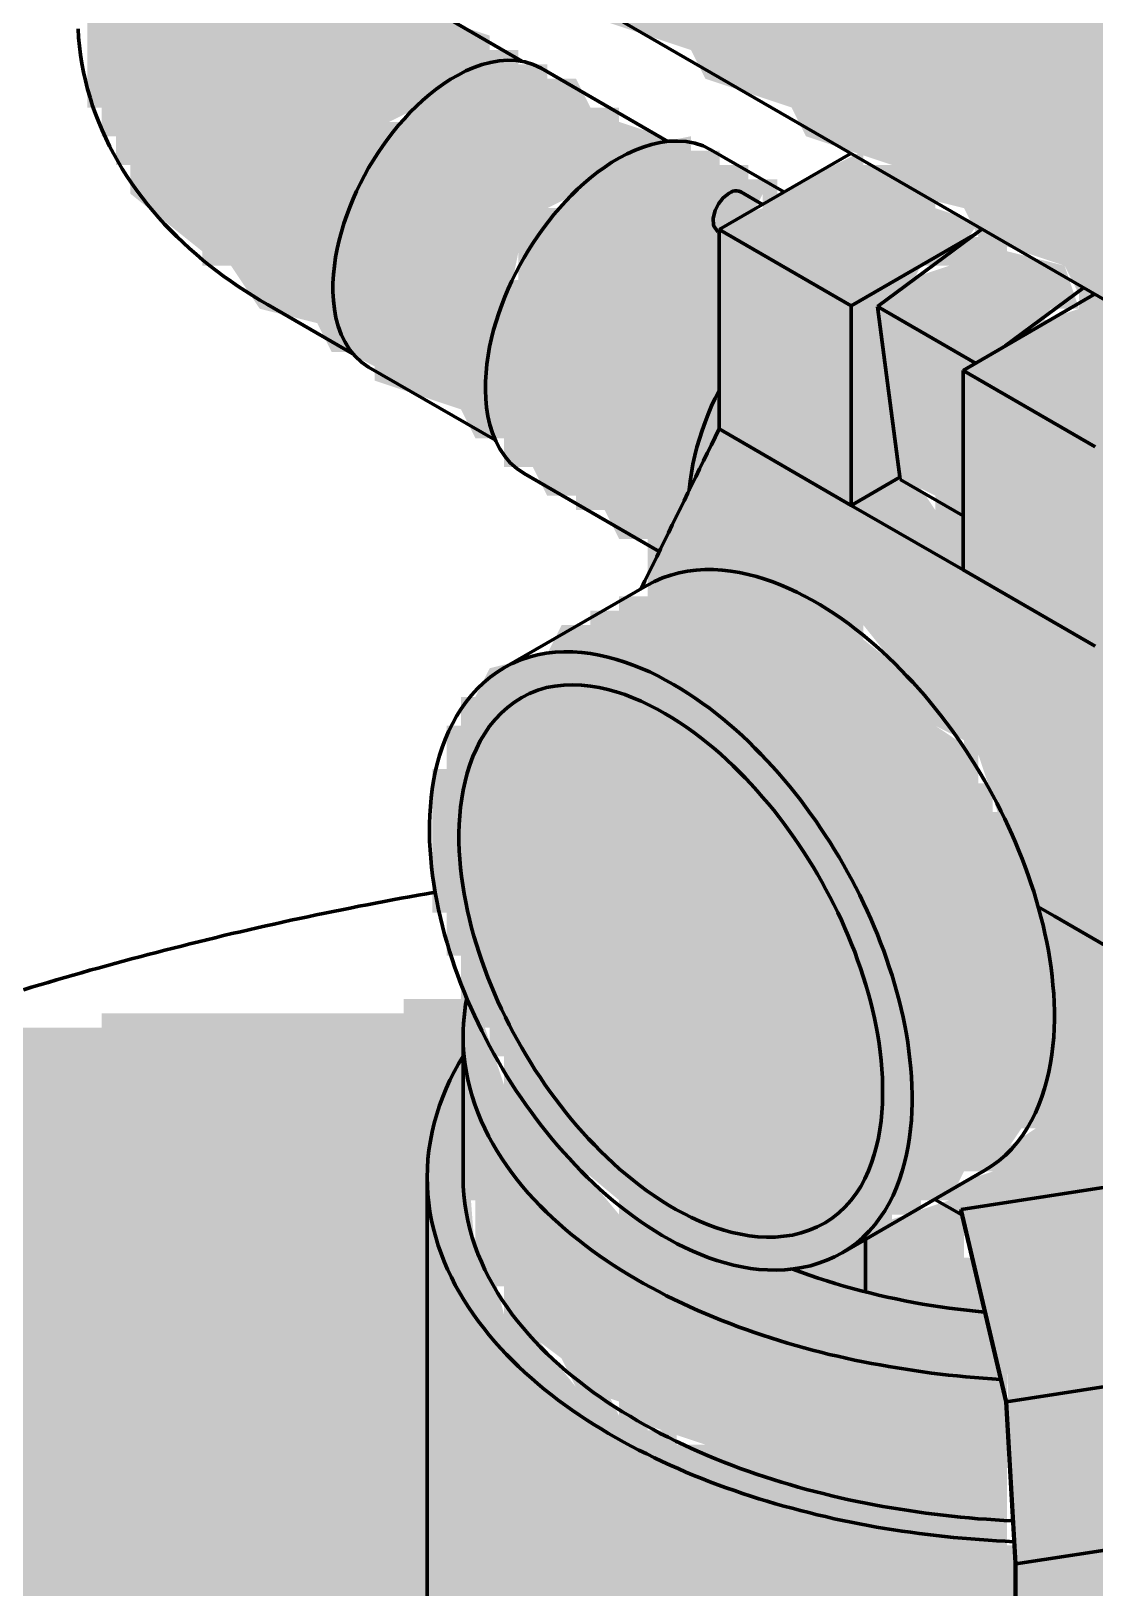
# Model space of a CAD drawing. Header units: millimetres. Extents: x 0 to 420, y 0 to 297.
# Drawn here: x 227.43 to 234.84, y 243.44 to 254.26 of the extents above; entities that cross this region are included whole.
import ezdxf

# ---------------------------------------------------------------- set-up
doc = ezdxf.new("R2010")
doc.units = ezdxf.units.MM
doc.layers.add('01-VISIBLE', color=7, linetype='CONTINUOUS', lineweight=70)
doc.layers.add('13-GRAFICA', color=30, linetype='CONTINUOUS', lineweight=18)

msp = doc.modelspace()

# ---------------------------------------------------------------- hatches: boundary and pattern name
at = {"layer": '13-GRAFICA', "true_color": 0xb21820}
h = msp.add_hatch(color=7, dxfattribs=at)
h.dxf.hatch_style = 1
h.paths.add_polyline_path([(218.526, 240.232), (218.526, 256.132), (218.426, 256.132), (218.426, 256.532), (218.326, 256.532), (218.226, 257.132), (218.126, 257.132), (218.126, 257.332), (218.026, 257.332), (217.826, 257.932), (217.626, 258.032), (217.626, 258.232), (217.326, 258.432), (217.326, 258.632), (217.126, 258.732), (217.126, 258.932), (216.826, 259.132), (216.826, 259.332), (216.626, 259.432), (216.626, 259.632), (216.426, 259.732), (216.426, 259.932), (216.326, 259.932), (216.326, 260.032), (216.126, 260.132), (216.126, 260.332), (215.926, 260.432), (215.826, 260.832), (215.626, 260.932), (215.526, 261.332), (215.326, 261.432), (215.326, 261.632), (215.226, 261.632), (215.226, 261.832), (215.126, 261.832), (215.126, 262.232), (215.026, 262.232), (215.026, 262.532), (214.926, 262.532), (214.926, 263.332), (215.026, 263.332), (215.026, 263.632), (215.126, 263.632), (215.226, 264.132), (215.326, 264.132), (215.626, 264.532), (216.126, 264.632), (216.126, 264.732), (216.426, 264.732), (216.426, 264.832), (218.026, 264.732), (218.026, 264.632), (218.326, 264.632), (218.326, 264.532), (218.626, 264.532), (218.626, 264.432), (218.826, 264.432), (218.826, 264.332), (219.126, 264.332), (219.126, 264.232), (219.326, 264.232), (219.326, 264.132), (219.826, 264.032), (219.926, 263.832), (220.126, 263.832), (220.126, 263.732), (220.326, 263.732), (220.326, 263.632), (220.526, 263.632), (220.526, 263.532), (220.726, 263.532), (220.726, 263.432), (221.326, 263.232), (221.426, 263.032), (222.026, 262.832), (222.126, 262.632), (222.526, 262.532), (222.626, 262.332), (222.826, 262.332), (222.826, 262.232), (223.226, 262.132), (223.326, 261.932), (223.926, 261.732), (224.026, 261.532), (224.626, 261.332), (224.726, 261.132), (225.126, 261.032), (225.226, 260.832), (225.426, 260.832), (225.426, 260.732), (225.826, 260.632), (225.926, 260.432), (226.526, 260.232), (226.626, 260.032), (227.026, 259.932), (227.126, 259.732), (227.326, 259.732), (227.326, 259.632), (227.726, 259.532), (227.826, 259.332), (228.426, 259.132), (228.526, 258.932), (229.126, 258.732), (229.226, 258.532), (229.626, 258.432), (229.726, 258.232), (229.926, 258.232), (229.926, 258.132), (230.326, 258.032), (230.426, 257.832), (231.026, 257.632), (231.126, 257.432), (231.726, 257.232), (231.826, 257.032), (232.226, 256.932), (232.326, 256.732), (232.926, 256.532), (233.026, 256.332), (233.626, 256.132), (233.726, 255.932), (234.126, 255.832), (234.226, 255.632), (234.826, 255.432), (234.926, 255.232), (235.526, 255.032), (235.626, 254.832), (236.226, 254.632), (236.326, 254.432), (236.726, 254.332), (236.726, 254.232), (237.026, 254.132), (237.126, 253.932), (237.526, 253.832), (237.526, 253.732), (237.826, 253.632), (237.926, 253.432), (238.126, 253.432), (238.126, 253.332), (238.326, 253.332), (238.426, 253.132), (238.626, 253.132), (238.826, 252.832), (239.026, 252.832), (239.126, 252.632), (239.326, 252.632), (239.526, 252.332), (239.726, 252.332), (239.826, 252.132), (240.026, 252.132), (240.226, 251.832), (240.426, 251.832), (240.626, 251.532), (240.826, 251.532), (241.126, 251.132), (241.326, 251.132), (241.526, 250.832), (241.726, 250.832), (241.726, 250.732), (241.826, 250.732), (242.126, 250.332), (242.326, 250.332), (242.826, 249.732), (243.026, 249.732), (243.726, 248.932), (243.926, 248.932), (243.926, 248.832), (246.026, 246.832), (246.026, 246.632), (246.826, 245.932), (246.826, 245.732), (246.926, 245.732), (246.926, 245.632), (247.126, 245.532), (247.126, 245.332), (247.526, 245.032), (247.526, 244.832), (247.826, 244.632), (247.826, 244.432), (248.026, 244.332), (248.026, 244.132), (248.226, 244.032), (248.226, 243.832), (248.526, 243.632), (248.526, 243.432), (248.726, 243.332), (248.726, 243.132), (248.926, 243.032), (248.926, 242.832), (249.026, 242.832), (249.026, 242.732), (249.226, 242.632), (249.226, 242.432), (249.426, 242.332), (249.426, 242.132), (249.526, 242.132), (249.626, 241.732), (249.826, 241.632), (249.826, 241.432), (249.926, 241.432), (249.926, 241.232), (250.026, 241.232), (250.026, 241.032), (250.126, 241.032), (250.126, 240.732), (250.226, 240.732), (250.326, 239.932), (250.426, 239.932), (250.426, 239.632), (250.526, 239.632), (250.526, 238.432), (250.626, 238.432), (250.626, 214.132), (250.526, 214.132), (250.526, 213.932), (250.326, 213.932), (250.326, 213.832), (250.126, 213.732), (250.126, 209.332), (249.526, 209.132), (249.426, 208.932), (248.826, 208.732), (248.726, 208.532), (248.326, 208.432), (248.226, 208.232), (247.626, 208.032), (247.626, 207.932), (247.326, 207.832), (247.326, 207.732), (247.026, 207.832), (247.026, 212.932), (247.126, 212.932), (247.126, 213.132), (247.326, 213.232), (247.326, 213.432), (247.526, 213.532), (247.526, 213.732), (247.826, 213.932), (247.826, 214.132), (247.926, 214.132), (248.026, 214.432), (248.126, 214.432), (248.126, 238.032), (248.026, 238.032), (248.026, 239.132), (247.926, 239.132), (247.826, 239.932), (247.726, 239.932), (247.726, 240.132), (247.626, 240.132), (247.426, 240.732), (247.226, 240.832), (247.226, 241.032), (247.026, 241.132), (247.026, 241.332), (246.826, 241.432), (246.826, 241.632), (246.526, 241.832), (246.526, 242.032), (246.326, 242.132), (246.326, 242.332), (246.126, 242.432), (246.126, 242.632), (245.826, 242.832), (245.826, 243.032), (245.626, 243.132), (245.626, 243.332), (245.326, 243.532), (245.326, 243.732), (245.226, 243.732), (245.226, 243.832), (244.926, 244.032), (244.926, 244.232), (244.626, 244.432), (244.626, 244.632), (244.526, 244.632), (241.926, 247.332), (241.726, 247.332), (241.126, 248.032), (240.926, 248.032), (240.426, 248.632), (240.226, 248.632), (240.026, 248.932), (239.826, 248.932), (239.526, 249.332), (239.326, 249.332), (239.126, 249.632), (238.926, 249.632), (238.626, 250.032), (238.426, 250.032), (238.326, 250.232), (238.126, 250.232), (237.926, 250.532), (237.726, 250.532), (237.626, 250.732), (237.426, 250.732), (237.326, 250.932), (237.126, 250.932), (236.926, 251.232), (236.526, 251.332), (236.526, 251.432), (236.226, 251.532), (236.126, 251.732), (235.726, 251.832), (235.626, 252.032), (235.426, 252.032), (235.326, 252.232), (234.726, 252.432), (234.626, 252.632), (234.026, 252.832), (233.926, 253.032), (233.526, 253.132), (233.426, 253.332), (232.826, 253.532), (232.726, 253.732), (232.126, 253.932), (232.026, 254.132), (231.426, 254.332), (231.326, 254.532), (230.926, 254.632), (230.826, 254.832), (230.226, 255.032), (230.126, 255.232), (229.526, 255.432), (229.426, 255.632), (228.826, 255.832), (228.726, 256.032), (228.326, 256.132), (228.226, 256.332), (227.626, 256.532), (227.526, 256.732), (226.926, 256.932), (226.826, 257.132), (226.426, 257.232), (226.326, 257.432), (226.126, 257.432), (226.126, 257.532), (225.726, 257.632), (225.626, 257.832), (225.026, 258.032), (224.926, 258.232), (224.326, 258.432), (224.226, 258.632), (223.826, 258.732), (223.726, 258.932), (223.526, 258.932), (223.526, 259.032), (223.126, 259.132), (223.026, 259.332), (222.426, 259.532), (222.326, 259.732), (221.726, 259.932), (221.626, 260.132), (221.426, 260.132), (221.426, 260.232), (221.226, 260.232), (221.126, 260.432), (220.526, 260.632), (220.426, 260.832), (220.226, 260.832), (220.226, 260.932), (219.626, 261.132), (219.526, 261.332), (219.326, 261.332), (219.326, 261.432), (219.126, 261.432), (219.126, 261.532), (218.926, 261.532), (218.926, 261.632), (218.726, 261.632), (218.726, 261.732), (218.126, 261.932), (218.126, 261.732), (218.326, 261.632), (218.326, 261.432), (218.526, 261.332), (218.526, 261.132), (218.826, 260.932), (218.826, 260.732), (219.026, 260.632), (219.026, 260.432), (219.326, 260.232), (219.326, 260.032), (219.526, 259.932), (219.526, 259.732), (219.626, 259.732), (219.726, 259.432), (219.926, 259.332), (220.026, 258.932), (220.226, 258.832), (220.226, 258.632), (220.326, 258.632), (220.326, 258.432), (220.426, 258.432), (220.426, 258.232), (220.526, 258.232), (220.526, 258.032), (220.626, 258.032), (220.726, 257.332), (220.826, 257.332), (220.826, 256.932), (220.926, 256.932), (220.926, 256.532), (221.026, 256.532), (221.026, 255.232), (221.126, 255.232), (221.126, 242.532), (221.026, 242.532), (220.826, 242.232), (220.626, 242.232), (220.626, 242.132), (220.526, 242.132), (219.526, 241.032), (219.326, 241.032), (218.626, 240.232)])
at = {"layer": '13-GRAFICA', "true_color": 0x202020}
h = msp.add_hatch(color=7, dxfattribs=at)
h.dxf.hatch_style = 1
h.paths.add_polyline_path([(228.626, 252.632), (228.626, 252.732), (228.126, 253.132), (228.126, 253.332), (228.026, 253.332), (228.026, 253.532), (227.926, 253.532), (227.926, 253.732), (227.826, 253.732), (227.826, 254.932), (227.926, 254.932), (228.026, 255.432), (228.326, 255.632), (228.326, 255.832), (228.426, 255.832), (228.526, 256.032), (228.726, 256.032), (228.826, 255.832), (229.026, 255.832), (229.026, 255.732), (229.426, 255.632), (229.526, 255.432), (230.126, 255.232), (230.226, 255.032), (230.626, 254.932), (230.726, 254.732), (230.626, 254.732), (230.326, 254.332), (230.626, 254.232), (230.626, 254.132), (230.826, 254.132), (230.826, 254.032), (230.426, 254.032), (230.326, 253.832), (230.126, 253.832), (230.126, 253.732), (229.926, 253.632), (229.926, 253.432), (229.726, 253.332), (229.626, 252.732), (229.526, 252.732), (229.526, 252.232), (229.626, 252.232), (229.626, 252.032), (229.526, 252.032), (229.426, 252.232), (229.026, 252.332), (228.826, 252.632)])
at = {"layer": '13-GRAFICA', "true_color": 0xcba23e}
h = msp.add_hatch(color=7, dxfattribs=at)
h.dxf.hatch_style = 1
h.paths.add_polyline_path([(229.826, 251.832), (229.826, 251.932), (229.626, 252.032), (229.626, 252.232), (229.526, 252.232), (229.526, 252.732), (229.626, 252.732), (229.726, 253.332), (229.926, 253.432), (229.926, 253.632), (230.026, 253.632), (230.126, 253.832), (230.326, 253.832), (230.426, 254.032), (231.026, 254.032), (231.026, 253.932), (231.226, 253.932), (231.326, 253.732), (231.526, 253.732), (231.526, 253.632), (231.826, 253.532), (231.826, 253.432), (231.526, 253.432), (231.426, 253.232), (231.226, 253.232), (231.226, 253.132), (231.026, 253.032), (231.026, 252.832), (230.826, 252.732), (230.726, 252.232), (230.626, 252.232), (230.626, 251.432), (230.526, 251.432), (230.426, 251.632)])
h = msp.add_hatch(color=7, dxfattribs=at)
h.dxf.hatch_style = 1
h.paths.add_polyline_path([(231.926, 250.532), (231.926, 250.432), (231.726, 250.432), (231.726, 250.732), (231.526, 250.732), (231.426, 250.932), (231.226, 250.932), (231.226, 251.032), (231.026, 251.032), (230.926, 251.232), (230.726, 251.232), (230.726, 251.432), (230.626, 251.432), (230.626, 252.232), (230.726, 252.232), (230.726, 252.532), (230.826, 252.532), (230.826, 252.732), (231.026, 252.832), (231.026, 253.032), (231.126, 253.032), (231.226, 253.232), (231.426, 253.232), (231.526, 253.432), (232.026, 253.532), (232.026, 253.432), (232.226, 253.432), (232.226, 253.332), (232.226, 253.132), (232.226, 252.932), (232.226, 250.532)])
h = msp.add_hatch(color=7, dxfattribs=at)
h.dxf.hatch_style = 1
h.paths.add_polyline_path([(233.926, 249.332), (233.726, 249.432), (233.726, 249.632), (233.626, 249.632), (233.226, 250.132), (233.026, 250.132), (232.926, 250.332), (232.526, 250.412), (232.526, 253.032), (232.526, 253.132), (232.526, 253.232), (232.626, 253.232), (232.626, 253.132), (233.226, 253.432), (233.226, 253.332), (233.426, 253.332), (233.526, 253.132), (233.726, 253.132), (233.726, 253.032), (234.026, 252.932), (233.826, 252.632), (233.626, 252.632), (233.526, 252.432), (233.326, 252.432), (233.426, 251.232), (233.526, 251.232), (233.726, 250.932), (233.926, 250.932), (233.926, 251.932), (234.226, 252.032), (234.226, 252.132), (234.426, 252.132), (234.426, 252.232), (234.726, 252.332), (234.726, 252.432), (234.926, 252.432), (234.926, 252.332), (235.226, 252.257), (235.226, 249.832), (235.226, 246.232), (234.626, 246.232), (234.626, 246.132), (234.026, 246.132), (234.026, 246.032), (233.826, 246.032), (233.826, 246.232), (234.126, 246.332), (234.126, 246.432), (234.426, 246.632), (234.426, 246.932), (234.526, 246.932), (234.526, 248.032), (234.426, 248.032), (234.426, 248.332), (234.326, 248.332), (234.326, 248.632), (234.226, 248.632), (234.026, 249.232), (233.926, 249.232)])
h = msp.add_hatch(color=7, dxfattribs=at)
h.dxf.hatch_style = 1
h.paths.add_polyline_path([(232.426, 253.332), (232.426, 253.232), (232.526, 253.232), (232.526, 253.132), (232.226, 253.132), (232.226, 253.332)])
at = {"layer": '13-GRAFICA', "true_color": 0xd6d9de}
h = msp.add_hatch(color=7, dxfattribs=at)
h.dxf.hatch_style = 1
h.paths.add_polyline_path([(232.226, 253.132), (232.526, 253.132), (232.426, 252.932), (232.226, 252.932)])
at = {"layer": '13-GRAFICA', "true_color": 0xcba23e}
h = msp.add_hatch(color=7, dxfattribs=at)
h.dxf.hatch_style = 1
h.paths.add_polyline_path([(232.426, 250.432), (232.426, 250.532), (232.226, 250.532), (232.226, 252.932), (232.526, 253.032), (232.526, 250.412)])
at = {"layer": '13-GRAFICA', "true_color": 0xb21820}
h = msp.add_hatch(color=7, dxfattribs=at)
h.dxf.hatch_style = 1
h.paths.add_polyline_path([(233.526, 251.232), (233.426, 251.232), (233.326, 252.432), (233.526, 252.432), (233.526, 252.532), (233.826, 252.632), (233.926, 252.832), (234.226, 252.832), (234.226, 252.732), (234.626, 252.632), (234.726, 252.332), (234.526, 252.332), (234.426, 252.132), (234.226, 252.132), (234.226, 252.032), (233.926, 251.932), (233.926, 250.932), (233.726, 250.932), (233.726, 251.032), (233.526, 251.132)])
at = {"layer": '13-GRAFICA', "true_color": 0xffffff}
h = msp.add_hatch(color=7, dxfattribs=at)
h.dxf.hatch_style = 1
h.paths.add_polyline_path([(230.226, 249.132), (230.326, 249.132), (230.326, 249.432), (230.426, 249.432), (230.426, 249.632), (230.526, 249.632), (230.626, 249.832), (231.026, 249.932), (231.126, 250.132), (231.326, 250.132), (231.326, 250.232), (231.526, 250.232), (231.526, 250.332), (231.726, 250.332), (231.726, 250.432), (231.926, 250.432), (231.926, 250.532), (232.426, 250.532), (232.426, 250.432), (232.926, 250.332), (233.026, 250.132), (233.226, 250.132), (233.226, 250.032), (233.726, 249.632), (233.726, 249.432), (234.026, 249.232), (234.026, 249.032), (234.126, 249.032), (234.126, 248.832), (234.226, 248.832), (234.226, 248.632), (234.326, 248.632), (234.326, 248.332), (234.426, 248.332), (234.426, 248.032), (234.526, 248.032), (234.526, 246.932), (234.426, 246.932), (234.426, 246.632), (234.326, 246.632), (234.126, 246.332), (233.926, 246.332), (233.826, 246.132), (233.626, 246.132), (233.626, 246.032), (233.426, 246.032), (233.426, 245.932), (233.226, 245.932), (233.126, 245.732), (232.826, 245.732), (232.826, 245.632), (232.426, 245.632), (232.426, 245.732), (231.826, 245.832), (231.726, 246.032), (231.526, 246.032), (231.526, 246.132), (230.926, 246.632), (230.926, 246.832), (230.726, 246.932), (230.726, 247.132), (230.626, 247.132), (230.626, 247.332), (230.526, 247.332), (230.526, 247.532), (230.426, 247.532), (230.426, 247.832), (230.326, 247.832), (230.326, 248.132), (230.226, 248.132)])
at = {"layer": '13-GRAFICA', "true_color": 0xb21820}
h = msp.add_hatch(color=7, dxfattribs=at)
h.dxf.hatch_style = 1
h.paths.add_polyline_path([(219.526, 241.032), (220.626, 242.232), (220.826, 242.232), (221.826, 243.332), (222.026, 243.332), (223.126, 244.532), (223.326, 244.532), (224.426, 245.732), (224.626, 245.732), (224.626, 245.832), (224.726, 245.832), (225.626, 246.832), (225.826, 246.832), (226.026, 247.132), (226.626, 247.132), (226.626, 247.232), (227.226, 247.232), (227.226, 247.332), (227.926, 247.332), (227.926, 247.432), (230.026, 247.432), (230.026, 247.532), (230.426, 247.532), (230.426, 247.032), (230.326, 247.032), (230.326, 246.732), (230.226, 246.732), (230.226, 242.832), (230.326, 242.832), (230.526, 242.232), (230.626, 242.232), (231.126, 241.632), (231.726, 241.432), (231.826, 241.232), (232.126, 241.232), (232.126, 241.132), (232.426, 241.132), (232.426, 241.032), (232.726, 241.032), (232.726, 240.932), (233.726, 240.832), (233.726, 240.732), (235.326, 240.732), (235.326, 240.832), (236.026, 240.832), (236.026, 240.932), (236.826, 241.032), (236.826, 241.132), (237.026, 241.132), (237.026, 241.232), (237.326, 241.232), (237.326, 241.332), (237.726, 241.432), (237.726, 241.532), (238.026, 241.632), (238.226, 241.932), (238.426, 241.932), (238.426, 242.132), (238.726, 242.332), (238.726, 242.532), (238.826, 242.532), (238.826, 242.732), (238.926, 242.732), (238.926, 243.132), (239.026, 243.132), (239.026, 246.232), (238.926, 246.232), (238.926, 246.832), (238.826, 246.832), (238.826, 247.032), (238.726, 247.032), (238.726, 247.632), (238.626, 247.632), (238.626, 247.832), (240.026, 247.832), (240.026, 247.732), (240.826, 247.732), (240.826, 247.632), (241.426, 247.632), (241.426, 247.532), (241.626, 247.532), (241.826, 247.232), (242.026, 247.232), (242.026, 247.132), (244.626, 244.632), (244.626, 244.432), (244.926, 244.232), (244.926, 244.032), (245.326, 243.732), (245.326, 243.532), (245.626, 243.332), (245.626, 243.132), (245.826, 243.032), (245.826, 242.832), (246.126, 242.632), (246.126, 242.432), (246.326, 242.332), (246.326, 242.132), (246.526, 242.032), (246.526, 241.832), (246.826, 241.632), (246.826, 241.432), (247.026, 241.332), (247.026, 241.132), (247.226, 241.032), (247.226, 240.832), (247.426, 240.732), (247.426, 240.532), (247.526, 240.532), (247.526, 240.332), (247.626, 240.332), (247.626, 240.132), (247.726, 240.132), (247.726, 239.932), (247.826, 239.932), (247.826, 239.532), (247.926, 239.532), (247.926, 239.132), (248.026, 239.132), (248.026, 238.032), (248.126, 238.032), (248.126, 225.332), (247.826, 225.232), (247.826, 225.132), (247.626, 225.132), (247.626, 225.032), (247.426, 225.032), (247.426, 224.932), (247.226, 224.932), (247.226, 224.832), (246.926, 224.832), (246.926, 224.732), (246.726, 224.732), (246.726, 224.632), (246.526, 224.632), (246.526, 224.532), (246.326, 224.532), (246.326, 224.432), (246.126, 224.432), (246.126, 224.332), (245.826, 224.332), (245.826, 224.232), (245.626, 224.232), (245.626, 224.132), (245.426, 224.132), (245.426, 224.032), (245.226, 224.032), (245.226, 223.932), (245.026, 223.932), (245.026, 223.832), (244.726, 223.832), (244.726, 223.732), (244.226, 223.632), (244.226, 223.532), (243.426, 223.432), (243.426, 223.332), (243.126, 223.332), (243.126, 223.232), (242.726, 223.232), (242.726, 223.132), (242.326, 223.132), (242.326, 223.032), (241.926, 223.032), (241.926, 222.932), (240.726, 222.732), (240.726, 222.632), (240.426, 222.632), (240.426, 222.532), (238.726, 222.432), (238.726, 222.332), (237.726, 222.332), (237.726, 222.232), (236.826, 222.232), (236.826, 222.132), (235.826, 222.132), (235.826, 222.032), (235.326, 222.032), (235.326, 222.132), (230.826, 222.232), (230.826, 222.332), (229.726, 222.432), (229.726, 222.532), (229.226, 222.532), (229.226, 222.632), (228.626, 222.632), (228.626, 222.732), (228.126, 222.732), (228.126, 222.832), (226.926, 222.932), (226.926, 223.032), (226.626, 223.032), (226.626, 223.132), (226.326, 223.132), (226.326, 223.232), (226.026, 223.232), (226.026, 223.332), (225.726, 223.332), (225.726, 223.432), (224.826, 223.632), (224.826, 223.732), (224.626, 223.732), (224.626, 223.832), (224.326, 223.832), (224.326, 223.932), (224.026, 223.932), (224.026, 224.032), (223.726, 224.032), (223.726, 224.132), (222.826, 224.332), (222.726, 224.532), (222.126, 224.732), (222.026, 224.932), (221.626, 225.032), (221.526, 225.232), (220.926, 225.432), (220.826, 225.632), (220.226, 225.832), (220.126, 226.032), (219.726, 226.132), (219.426, 226.532), (219.226, 226.532), (219.226, 226.632), (217.026, 228.732), (217.026, 228.932), (216.926, 228.932), (216.926, 229.132), (216.726, 229.232), (216.726, 229.432), (216.626, 229.432), (216.426, 230.032), (216.226, 230.132), (216.226, 230.332), (216.126, 230.332), (216.126, 230.532), (216.026, 230.532), (216.026, 230.732), (215.926, 230.732), (215.726, 231.332), (215.626, 231.332), (215.526, 231.632), (215.426, 231.632), (215.126, 234.632), (215.226, 234.632), (215.226, 235.032), (215.326, 235.032), (215.326, 235.332), (215.426, 235.332), (215.426, 235.632), (215.526, 235.632), (215.526, 236.032), (215.626, 236.032), (215.626, 236.332), (215.726, 236.332), (215.826, 237.032), (215.926, 237.032), (216.026, 237.432), (216.526, 237.832), (216.526, 238.032), (216.926, 238.332), (216.926, 238.532), (217.326, 238.832), (217.326, 239.032), (217.826, 239.432), (217.826, 239.632), (217.926, 239.632), (218.126, 239.932), (218.326, 239.932), (219.326, 241.032)])
at = {"layer": '13-GRAFICA', "true_color": 0xcba23e}
h = msp.add_hatch(color=7, dxfattribs=at)
h.dxf.hatch_style = 1
h.paths.add_polyline_path([(230.726, 245.332), (230.726, 245.532), (230.626, 245.532), (230.626, 245.732), (230.526, 245.732), (230.526, 246.132), (230.426, 246.132), (230.426, 247.532), (230.526, 247.532), (230.726, 246.932), (230.926, 246.832), (230.926, 246.632), (231.026, 246.632), (231.526, 246.032), (231.726, 246.032), (231.826, 245.832), (232.426, 245.732), (232.426, 245.632), (233.026, 245.632), (233.026, 245.532), (233.326, 245.532), (233.326, 245.432), (233.926, 245.432), (233.926, 245.332), (234.126, 245.332), (234.126, 244.932), (234.226, 244.932), (234.226, 243.932), (233.626, 243.932), (233.626, 244.032), (232.626, 244.132), (232.626, 244.232), (232.426, 244.232), (232.426, 244.332), (232.126, 244.332), (232.126, 244.432), (231.526, 244.632), (231.526, 244.732), (231.226, 244.832), (231.126, 245.032)])
at = {"layer": '13-GRAFICA', "true_color": 0xb21820}
h = msp.add_hatch(color=7, dxfattribs=at)
h.dxf.hatch_style = 1
h.paths.add_polyline_path([(230.226, 246.732), (230.326, 246.732), (230.326, 247.032), (230.426, 247.032), (230.526, 245.732), (230.626, 245.732), (230.726, 245.332), (230.826, 245.332), (231.226, 244.832), (231.426, 244.832), (231.526, 244.632), (231.726, 244.632), (231.726, 244.532), (231.926, 244.532), (231.926, 244.432), (232.126, 244.432), (232.126, 244.332), (232.426, 244.332), (232.426, 244.232), (232.626, 244.232), (232.626, 244.132), (233.626, 244.032), (233.626, 243.932), (234.226, 243.932), (234.226, 243.732), (234.326, 243.732), (234.326, 241.932), (234.426, 241.932), (234.426, 242.032), (235.026, 242.032), (235.026, 242.132), (235.626, 242.132), (235.626, 242.232), (236.326, 242.232), (236.326, 242.332), (237.226, 242.432), (237.226, 244.232), (237.126, 244.232), (237.126, 244.432), (237.226, 244.432), (237.226, 244.532), (237.526, 244.532), (237.626, 244.732), (237.826, 244.732), (237.826, 244.832), (238.526, 245.432), (238.626, 245.932), (238.726, 245.932), (238.726, 247.032), (238.826, 247.032), (238.826, 246.832), (238.926, 246.832), (238.926, 246.232), (239.026, 246.232), (239.026, 243.132), (238.926, 243.132), (238.926, 242.732), (238.826, 242.732), (238.726, 242.332), (238.426, 242.132), (238.426, 241.932), (238.226, 241.932), (238.026, 241.632), (237.826, 241.632), (237.726, 241.432), (237.526, 241.432), (237.526, 241.332), (237.326, 241.332), (237.326, 241.232), (237.026, 241.232), (237.026, 241.132), (236.426, 241.032), (236.426, 240.932), (236.026, 240.932), (236.026, 240.832), (235.326, 240.832), (235.326, 240.732), (233.726, 240.732), (233.726, 240.832), (232.726, 240.932), (232.726, 241.032), (231.826, 241.232), (231.726, 241.432), (231.126, 241.632), (231.126, 241.732), (230.526, 242.232), (230.526, 242.432), (230.426, 242.432), (230.426, 242.632), (230.326, 242.632), (230.326, 242.832), (230.226, 242.832)])
at = {"layer": '13-GRAFICA', "true_color": 0xc81e2d}
h = msp.add_hatch(color=7, dxfattribs=at)
h.dxf.hatch_style = 1
h.paths.add_polyline_path([(234.326, 241.932), (234.226, 244.932), (234.126, 244.932), (234.126, 245.332), (234.026, 245.332), (233.926, 246.032), (234.026, 246.032), (234.026, 246.132), (234.626, 246.132), (234.626, 246.232), (235.326, 246.232), (235.326, 246.332), (235.926, 246.332), (235.926, 246.432), (236.626, 246.432), (236.626, 246.532), (236.826, 246.532), (236.926, 245.832), (237.026, 245.832), (237.026, 245.332), (237.126, 245.332), (237.226, 242.432), (236.326, 242.332), (236.326, 242.232), (235.626, 242.232), (235.626, 242.132), (235.026, 242.132), (235.026, 242.032), (234.426, 242.032), (234.426, 241.932)])
at = {"layer": '13-GRAFICA', "true_color": 0xb21820}
h = msp.add_hatch(color=7, dxfattribs=at)
h.dxf.hatch_style = 1
h.paths.add_polyline_path([(232.826, 245.732), (233.126, 245.732), (233.226, 245.932), (233.826, 246.132), (233.826, 246.032), (233.926, 246.032), (233.926, 245.732), (234.026, 245.732), (234.026, 245.332), (233.926, 245.332), (233.926, 245.432), (233.326, 245.432), (233.326, 245.532), (233.026, 245.532), (233.026, 245.632), (232.826, 245.632)])

# ---------------------------------------------------------------- linework, layer by layer
at = {"layer": '01-VISIBLE'}
for p, q in [((219.905, 261.053), (235.278, 252.178)), ((230.849, 254.054), (230.255, 254.397)), ((231.865, 253.496), (230.983, 254.005)), ((232.673, 253.145), (232.165, 253.438)), ((232.222, 252.884), (233.138, 253.413)), ((232.373, 253.145), (232.523, 253.058)), ((232.213, 252.868), (232.222, 252.863)), ((232.222, 252.884), (233.141, 252.353)), ((232.222, 251.496), (232.222, 252.884)), ((233.141, 252.353), (234.008, 252.854)), ((233.324, 252.348), (234.051, 252.886)), ((233.919, 251.904), (234.835, 252.433)), ((234.212, 252.074), (234.758, 252.477)), ((229.674, 252.018), (229.08, 252.362)), ((233.141, 250.965), (233.141, 252.353)), ((233.481, 251.145), (233.324, 252.348)), ((233.324, 252.348), (234.005, 251.954)), ((230.665, 251.418), (229.783, 251.926)), ((233.919, 251.904), (234.838, 251.373)), ((233.919, 250.516), (233.919, 251.904)), ((232.222, 251.496), (233.141, 250.965)), ((231.805, 250.644), (230.865, 251.187)), ((233.141, 250.965), (233.479, 251.16)), ((233.481, 251.145), (233.919, 250.892)), ((233.141, 250.965), (233.919, 250.516)), ((233.919, 250.516), (234.838, 249.985)), ((231.719, 250.408), (230.729, 249.836)), ((234.443, 248.172), (234.555, 248.108)), ((234.555, 248.108), (234.909, 247.903)), ((230.441, 246.291), (230.441, 247.271)), ((233.906, 246.067), (236.804, 246.515)), ((234.069, 246.338), (233.079, 245.766)), ((230.191, 243.27), (230.191, 246.291)), ((233.723, 246.138), (233.91, 246.031)), ((233.903, 246.059), (233.906, 246.067)), ((234.217, 244.73), (233.903, 246.059)), ((233.906, 246.067), (234.221, 244.73)), ((233.241, 245.494), (233.241, 245.86)), ((234.221, 244.73), (237.119, 245.179)), ((234.281, 243.611), (234.217, 244.73)), ((234.221, 244.73), (234.286, 243.602)), ((237.184, 244.05), (234.286, 243.602)), ((234.281, 241.978), (234.281, 243.611)), ((234.286, 243.602), (234.286, 241.967))]:
    msp.add_line(p, q, dxfattribs=at)
for points in [[(229.08, 252.362), (229.027, 252.392), (228.976, 252.424), (228.924, 252.457), (228.874, 252.49), (228.824, 252.525), (228.774, 252.56), (228.725, 252.596), (228.677, 252.633), (228.63, 252.671), (228.584, 252.711), (228.538, 252.751), (228.493, 252.792), (228.449, 252.834), (228.406, 252.877), (228.364, 252.92), (228.324, 252.965), (228.284, 253.011), (228.245, 253.058), (228.207, 253.106), (228.171, 253.154), (228.136, 253.204), (228.102, 253.254), (228.069, 253.305), (228.038, 253.358), (228.009, 253.411), (227.98, 253.464), (227.954, 253.519), (227.929, 253.574), (227.905, 253.63), (227.883, 253.687), (227.863, 253.744), (227.845, 253.802), (227.828, 253.86), (227.813, 253.919), (227.8, 253.978), (227.788, 254.038), (227.779, 254.098), (227.771, 254.158), (227.765, 254.219), (227.762, 254.279)], [(229.783, 251.926), (229.733, 251.961), (229.689, 252.002), (229.651, 252.048), (229.619, 252.1), (229.592, 252.154), (229.572, 252.211), (229.556, 252.27), (229.545, 252.329), (229.538, 252.389), (229.535, 252.45), (229.535, 252.51), (229.539, 252.571), (229.545, 252.631), (229.553, 252.691), (229.565, 252.75), (229.578, 252.809), (229.594, 252.868), (229.611, 252.926), (229.631, 252.983), (229.652, 253.04), (229.675, 253.096), (229.7, 253.151), (229.726, 253.206), (229.754, 253.259), (229.783, 253.312), (229.814, 253.364), (229.847, 253.415), (229.881, 253.465), (229.916, 253.514), (229.953, 253.562), (229.992, 253.609), (230.032, 253.654), (230.073, 253.699), (230.116, 253.741), (230.16, 253.782), (230.206, 253.822), (230.254, 253.859), (230.303, 253.895), (230.354, 253.928), (230.406, 253.958), (230.46, 253.986), (230.515, 254.01), (230.573, 254.03), (230.631, 254.046), (230.691, 254.056), (230.751, 254.061), (230.811, 254.059), (230.871, 254.049), (230.929, 254.031), (230.983, 254.005)], [(230.865, 251.187), (230.814, 251.221), (230.769, 251.261), (230.73, 251.307), (230.696, 251.357), (230.668, 251.411), (230.645, 251.467), (230.627, 251.525), (230.613, 251.585), (230.604, 251.645), (230.598, 251.705), (230.596, 251.766), (230.596, 251.826), (230.6, 251.887), (230.606, 251.947), (230.614, 252.008), (230.625, 252.067), (230.638, 252.127), (230.653, 252.185), (230.67, 252.244), (230.689, 252.302), (230.709, 252.359), (230.731, 252.415), (230.755, 252.471), (230.78, 252.526), (230.807, 252.581), (230.835, 252.635), (230.865, 252.688), (230.896, 252.74), (230.928, 252.791), (230.962, 252.842), (230.997, 252.891), (231.034, 252.94), (231.072, 252.987), (231.111, 253.033), (231.152, 253.078), (231.194, 253.122), (231.237, 253.164), (231.282, 253.205), (231.329, 253.245), (231.376, 253.282), (231.426, 253.318), (231.476, 253.351), (231.529, 253.382), (231.582, 253.41), (231.638, 253.435), (231.694, 253.457), (231.752, 253.475), (231.812, 253.488), (231.872, 253.497), (231.932, 253.499), (231.993, 253.495), (232.053, 253.484), (232.11, 253.465), (232.165, 253.438)], [(232.373, 253.145), (232.36, 253.15), (232.346, 253.152), (232.332, 253.152), (232.318, 253.149), (232.305, 253.144), (232.293, 253.137)], [(232.293, 253.137), (232.251, 253.104), (232.218, 253.062), (232.194, 253.015), (232.181, 252.963), (232.183, 252.911), (232.213, 252.868)], [(232.014, 251.071), (232.02, 251.131), (232.029, 251.191), (232.04, 251.251), (232.053, 251.311), (232.068, 251.37), (232.085, 251.428), (232.103, 251.486), (232.124, 251.543), (232.146, 251.6), (232.17, 251.656), (232.195, 251.711), (232.222, 251.766)], [(231.679, 250.385), (231.706, 250.441), (231.733, 250.496), (231.761, 250.552), (231.788, 250.607), (231.815, 250.663), (231.842, 250.719), (231.869, 250.774), (231.896, 250.83), (231.923, 250.885), (231.951, 250.941), (231.978, 250.996), (232.005, 251.052), (232.032, 251.107), (232.059, 251.163), (232.086, 251.218), (232.113, 251.274), (232.14, 251.329), (232.168, 251.385), (232.195, 251.44), (232.222, 251.496)], [(234.069, 246.338), (234.12, 246.37), (234.168, 246.406), (234.214, 246.446), (234.257, 246.488), (234.296, 246.534), (234.333, 246.583), (234.366, 246.633), (234.396, 246.686), (234.423, 246.74), (234.447, 246.795), (234.468, 246.852), (234.487, 246.909), (234.503, 246.967), (234.517, 247.026), (234.528, 247.086), (234.538, 247.145), (234.545, 247.206), (234.55, 247.266), (234.553, 247.326), (234.555, 247.387), (234.555, 247.447), (234.553, 247.508), (234.55, 247.568), (234.545, 247.628), (234.539, 247.688), (234.532, 247.748), (234.523, 247.808), (234.513, 247.868), (234.502, 247.927), (234.489, 247.987), (234.476, 248.046), (234.461, 248.104), (234.445, 248.163), (234.429, 248.221), (234.411, 248.279), (234.392, 248.336), (234.373, 248.393), (234.352, 248.45), (234.331, 248.507), (234.308, 248.563), (234.285, 248.619), (234.261, 248.674), (234.236, 248.729), (234.21, 248.784), (234.183, 248.838), (234.156, 248.892), (234.127, 248.946), (234.098, 248.999), (234.069, 249.051), (234.038, 249.103), (234.007, 249.155), (233.974, 249.206), (233.941, 249.257), (233.908, 249.307), (233.873, 249.357), (233.838, 249.406), (233.802, 249.455), (233.765, 249.503), (233.728, 249.55), (233.69, 249.597), (233.651, 249.644), (233.611, 249.689), (233.571, 249.734), (233.529, 249.778), (233.487, 249.822), (233.445, 249.865), (233.401, 249.907), (233.357, 249.948), (233.312, 249.988), (233.266, 250.028), (233.219, 250.066), (233.172, 250.104), (233.124, 250.14), (233.075, 250.176), (233.025, 250.21), (232.974, 250.243), (232.923, 250.275), (232.87, 250.305), (232.817, 250.334), (232.763, 250.361), (232.708, 250.387), (232.653, 250.41), (232.596, 250.432), (232.539, 250.452), (232.481, 250.47), (232.423, 250.485), (232.364, 250.497), (232.304, 250.507), (232.244, 250.514), (232.183, 250.518), (232.123, 250.518), (232.063, 250.514), (232.003, 250.507), (231.943, 250.496), (231.885, 250.48), (231.828, 250.46), (231.772, 250.436), (231.719, 250.408)], [(231.904, 249.72), (231.85, 249.75), (231.795, 249.779), (231.739, 249.806), (231.683, 249.831), (231.625, 249.854), (231.567, 249.875), (231.508, 249.893), (231.448, 249.909), (231.388, 249.923), (231.327, 249.934), (231.266, 249.941), (231.204, 249.946), (231.142, 249.946), (231.081, 249.943), (231.019, 249.936), (230.958, 249.925), (230.899, 249.91), (230.84, 249.89), (230.783, 249.865), (230.729, 249.836)], [(233.079, 245.766), (233.026, 245.738), (232.971, 245.714), (232.914, 245.693), (232.857, 245.676), (232.798, 245.663), (232.739, 245.654), (232.679, 245.648), (232.619, 245.646), (232.559, 245.647), (232.499, 245.651), (232.44, 245.658), (232.381, 245.668), (232.322, 245.681), (232.264, 245.696), (232.206, 245.713), (232.15, 245.732), (232.094, 245.754), (232.038, 245.777), (231.984, 245.802), (231.93, 245.829), (231.877, 245.858), (231.825, 245.887), (231.774, 245.919), (231.723, 245.951), (231.674, 245.985), (231.625, 246.02), (231.577, 246.056), (231.53, 246.093), (231.483, 246.131), (231.437, 246.169), (231.393, 246.209), (231.348, 246.25), (231.305, 246.292), (231.263, 246.334), (231.221, 246.377), (231.18, 246.421), (231.139, 246.465), (231.1, 246.51), (231.061, 246.556), (231.023, 246.603), (230.986, 246.65), (230.949, 246.697), (230.914, 246.746), (230.879, 246.794), (230.844, 246.844), (230.811, 246.893), (230.778, 246.944), (230.746, 246.995), (230.715, 247.046), (230.685, 247.098), (230.655, 247.15), (230.626, 247.202), (230.598, 247.255), (230.571, 247.309), (230.545, 247.363), (230.519, 247.417), (230.494, 247.472), (230.47, 247.527), (230.447, 247.582), (230.425, 247.638), (230.404, 247.694), (230.384, 247.751), (230.364, 247.808), (230.346, 247.865), (230.329, 247.922), (230.312, 247.98), (230.297, 248.038), (230.283, 248.096), (230.269, 248.155), (230.257, 248.214), (230.246, 248.273), (230.237, 248.332), (230.228, 248.391), (230.221, 248.451), (230.215, 248.511), (230.211, 248.57), (230.208, 248.63), (230.207, 248.69), (230.207, 248.75), (230.209, 248.81), (230.213, 248.87), (230.218, 248.93), (230.226, 248.99), (230.235, 249.049), (230.246, 249.108), (230.26, 249.166), (230.276, 249.224), (230.295, 249.281), (230.316, 249.337), (230.339, 249.393), (230.366, 249.446), (230.395, 249.499), (230.427, 249.55), (230.461, 249.599), (230.499, 249.645), (230.54, 249.69), (230.583, 249.731), (230.629, 249.769), (230.678, 249.805), (230.729, 249.836)], [(231.844, 249.518), (231.79, 249.548), (231.735, 249.576), (231.679, 249.603), (231.622, 249.627), (231.565, 249.649), (231.506, 249.668), (231.447, 249.684), (231.387, 249.698), (231.326, 249.708), (231.265, 249.715), (231.203, 249.717), (231.142, 249.715), (231.08, 249.708), (231.02, 249.697), (230.961, 249.679), (230.903, 249.657), (230.849, 249.629)], [(233.079, 245.766), (233.129, 245.798), (233.178, 245.834), (233.223, 245.873), (233.266, 245.916), (233.305, 245.961), (233.341, 246.009), (233.375, 246.059), (233.405, 246.112), (233.432, 246.165), (233.456, 246.22), (233.477, 246.276), (233.496, 246.334), (233.512, 246.392), (233.526, 246.45), (233.538, 246.509), (233.547, 246.568), (233.554, 246.628), (233.56, 246.688), (233.563, 246.748), (233.565, 246.808), (233.565, 246.868), (233.564, 246.928), (233.561, 246.989), (233.556, 247.049), (233.55, 247.108), (233.543, 247.168), (233.534, 247.228), (233.525, 247.287), (233.514, 247.346), (233.502, 247.405), (233.488, 247.464), (233.474, 247.522), (233.459, 247.58), (233.442, 247.638), (233.425, 247.696), (233.406, 247.753), (233.387, 247.81), (233.367, 247.866), (233.345, 247.923), (233.323, 247.979), (233.3, 248.034), (233.277, 248.089), (233.252, 248.144), (233.226, 248.199), (233.2, 248.253), (233.173, 248.307), (233.145, 248.36), (233.116, 248.413), (233.087, 248.465), (233.057, 248.517), (233.026, 248.569), (232.994, 248.62), (232.961, 248.67), (232.928, 248.72), (232.894, 248.77), (232.859, 248.819), (232.824, 248.868), (232.788, 248.916), (232.751, 248.963), (232.713, 249.01), (232.674, 249.056), (232.635, 249.102), (232.595, 249.147), (232.555, 249.191), (232.513, 249.234), (232.471, 249.277), (232.428, 249.319), (232.384, 249.361), (232.34, 249.401), (232.294, 249.441), (232.248, 249.479), (232.202, 249.517), (232.154, 249.554), (232.105, 249.589), (232.056, 249.624), (232.006, 249.657), (231.955, 249.689), (231.904, 249.72)], [(232.959, 245.974), (232.905, 245.946), (232.849, 245.923), (232.792, 245.904), (232.733, 245.89), (232.673, 245.881), (232.613, 245.876), (232.552, 245.875), (232.492, 245.878), (232.432, 245.885), (232.372, 245.895), (232.313, 245.908), (232.255, 245.924), (232.197, 245.943), (232.141, 245.964), (232.085, 245.987), (232.03, 246.012), (231.976, 246.039), (231.922, 246.068), (231.87, 246.098), (231.819, 246.13), (231.768, 246.164), (231.719, 246.198), (231.67, 246.234), (231.623, 246.272), (231.576, 246.31), (231.53, 246.349), (231.485, 246.39), (231.441, 246.431), (231.397, 246.473), (231.355, 246.516), (231.313, 246.56), (231.272, 246.605), (231.233, 246.65), (231.193, 246.696), (231.155, 246.743), (231.118, 246.791), (231.081, 246.839), (231.045, 246.888), (231.01, 246.937), (230.976, 246.987), (230.943, 247.037), (230.911, 247.088), (230.879, 247.14), (230.849, 247.192), (230.819, 247.245), (230.79, 247.298), (230.762, 247.352), (230.735, 247.406), (230.708, 247.46), (230.683, 247.515), (230.659, 247.57), (230.635, 247.626), (230.613, 247.682), (230.591, 247.739), (230.571, 247.796), (230.552, 247.853), (230.533, 247.911), (230.516, 247.969), (230.5, 248.027), (230.485, 248.086), (230.472, 248.145), (230.459, 248.204), (230.448, 248.263), (230.438, 248.323), (230.43, 248.383), (230.423, 248.443), (230.418, 248.503), (230.414, 248.563), (230.412, 248.624), (230.412, 248.684), (230.413, 248.745), (230.417, 248.805), (230.423, 248.865), (230.431, 248.925), (230.441, 248.985), (230.454, 249.044), (230.469, 249.103), (230.487, 249.16), (230.508, 249.217), (230.533, 249.272), (230.56, 249.326), (230.591, 249.378), (230.625, 249.428), (230.663, 249.475), (230.705, 249.519), (230.75, 249.56), (230.798, 249.596), (230.849, 249.629)], [(232.959, 245.974), (233.009, 246.006), (233.056, 246.044), (233.1, 246.085), (233.139, 246.13), (233.175, 246.178), (233.208, 246.228), (233.236, 246.281), (233.261, 246.336), (233.283, 246.392), (233.301, 246.449), (233.317, 246.507), (233.33, 246.565), (233.341, 246.624), (233.349, 246.684), (233.355, 246.743), (233.358, 246.803), (233.36, 246.863), (233.36, 246.923), (233.358, 246.983), (233.355, 247.043), (233.35, 247.103), (233.343, 247.163), (233.335, 247.222), (233.326, 247.281), (233.315, 247.34), (233.303, 247.399), (233.29, 247.458), (233.275, 247.516), (233.26, 247.574), (233.243, 247.631), (233.225, 247.689), (233.206, 247.746), (233.186, 247.802), (233.166, 247.859), (233.144, 247.914), (233.121, 247.97), (233.097, 248.025), (233.073, 248.08), (233.047, 248.134), (233.021, 248.188), (232.993, 248.241), (232.965, 248.294), (232.936, 248.347), (232.907, 248.399), (232.876, 248.451), (232.844, 248.502), (232.812, 248.552), (232.779, 248.602), (232.745, 248.652), (232.71, 248.701), (232.675, 248.749), (232.639, 248.797), (232.602, 248.844), (232.564, 248.891), (232.525, 248.936), (232.485, 248.981), (232.445, 249.026), (232.404, 249.07), (232.362, 249.112), (232.319, 249.154), (232.275, 249.196), (232.231, 249.236), (232.185, 249.275), (232.139, 249.313), (232.092, 249.351), (232.044, 249.387), (231.995, 249.422), (231.946, 249.455), (231.895, 249.487), (231.844, 249.518)], [(230.246, 248.274), (230.187, 248.264), (230.128, 248.254), (230.068, 248.243), (230.009, 248.232), (229.95, 248.221), (229.891, 248.21), (229.832, 248.199), (229.773, 248.187), (229.714, 248.176), (229.655, 248.164), (229.596, 248.152), (229.537, 248.14), (229.478, 248.128), (229.419, 248.116), (229.361, 248.104), (229.302, 248.091), (229.243, 248.079), (229.184, 248.066), (229.125, 248.053), (229.067, 248.04), (229.008, 248.026), (228.95, 248.013), (228.891, 247.999), (228.832, 247.986), (228.774, 247.972), (228.715, 247.958), (228.657, 247.944), (228.599, 247.929), (228.54, 247.915), (228.482, 247.9), (228.424, 247.886), (228.365, 247.871), (228.307, 247.856), (228.249, 247.841), (228.191, 247.825), (228.133, 247.81), (228.075, 247.794), (228.017, 247.779), (227.959, 247.763), (227.901, 247.747), (227.843, 247.731), (227.785, 247.714), (227.727, 247.698), (227.669, 247.681), (227.611, 247.664), (227.554, 247.647), (227.496, 247.63), (227.438, 247.613), (227.381, 247.596)], [(230.466, 247.537), (230.458, 247.493), (230.452, 247.449), (230.447, 247.404), (230.443, 247.36), (230.441, 247.315), (230.441, 247.271)], [(230.441, 247.271), (230.442, 247.21), (230.446, 247.15), (230.452, 247.09), (230.461, 247.031), (230.473, 246.972), (230.487, 246.913), (230.504, 246.855), (230.522, 246.798), (230.543, 246.741), (230.566, 246.685), (230.591, 246.631), (230.618, 246.577), (230.647, 246.524), (230.678, 246.472), (230.71, 246.421), (230.744, 246.371), (230.78, 246.322), (230.816, 246.274), (230.854, 246.228), (230.894, 246.182), (230.934, 246.137), (230.976, 246.094), (231.018, 246.051), (231.062, 246.009), (231.107, 245.969), (231.152, 245.929), (231.198, 245.891), (231.245, 245.853), (231.293, 245.816), (231.341, 245.78), (231.39, 245.745), (231.44, 245.711), (231.49, 245.678), (231.541, 245.645), (231.593, 245.614), (231.645, 245.583), (231.697, 245.553), (231.75, 245.524), (231.803, 245.496), (231.856, 245.468), (231.91, 245.441), (231.965, 245.415), (232.019, 245.39), (232.075, 245.365), (232.13, 245.341), (232.185, 245.318), (232.241, 245.295), (232.298, 245.274), (232.354, 245.252), (232.411, 245.232), (232.468, 245.212), (232.525, 245.193), (232.582, 245.174), (232.64, 245.156), (232.697, 245.138), (232.755, 245.122), (232.813, 245.105), (232.871, 245.09), (232.93, 245.075), (232.988, 245.06), (233.047, 245.047), (233.106, 245.033), (233.165, 245.02), (233.224, 245.008), (233.283, 244.997), (233.342, 244.986), (233.402, 244.975), (233.461, 244.965), (233.521, 244.956), (233.58, 244.947), (233.64, 244.938), (233.7, 244.93), (233.759, 244.923), (233.819, 244.916), (233.879, 244.91), (233.939, 244.904), (233.999, 244.899), (234.059, 244.894), (234.12, 244.89), (234.18, 244.886)], [(230.441, 247.135), (230.408, 247.08), (230.378, 247.024), (230.349, 246.967), (230.323, 246.909), (230.299, 246.85), (230.277, 246.791), (230.257, 246.73), (230.24, 246.669), (230.225, 246.607), (230.213, 246.544), (230.203, 246.481), (230.196, 246.418), (230.192, 246.354), (230.191, 246.291)], [(230.191, 246.291), (230.192, 246.231), (230.196, 246.171), (230.202, 246.111), (230.21, 246.051), (230.221, 245.992), (230.234, 245.934), (230.25, 245.875), (230.267, 245.818), (230.287, 245.761), (230.309, 245.705), (230.333, 245.65), (230.359, 245.596), (230.386, 245.542), (230.415, 245.49), (230.446, 245.438), (230.478, 245.387), (230.512, 245.337), (230.547, 245.289), (230.584, 245.241), (230.622, 245.194), (230.661, 245.148), (230.701, 245.104), (230.742, 245.06), (230.784, 245.017), (230.827, 244.975), (230.871, 244.934), (230.916, 244.894), (230.961, 244.855), (231.008, 244.816), (231.055, 244.779), (231.103, 244.742), (231.151, 244.707), (231.2, 244.672), (231.25, 244.638), (231.3, 244.605), (231.35, 244.572), (231.402, 244.541), (231.453, 244.51), (231.505, 244.48), (231.558, 244.45), (231.611, 244.422), (231.664, 244.394), (231.718, 244.367), (231.772, 244.34), (231.826, 244.315), (231.881, 244.289), (231.936, 244.265), (231.991, 244.241), (232.046, 244.218), (232.102, 244.196), (232.158, 244.174), (232.214, 244.153), (232.271, 244.132), (232.328, 244.112), (232.385, 244.093), (232.442, 244.074), (232.499, 244.056), (232.556, 244.038), (232.614, 244.021), (232.672, 244.005), (232.73, 243.989), (232.788, 243.973), (232.846, 243.959), (232.905, 243.944), (232.963, 243.931), (233.022, 243.917), (233.081, 243.905), (233.14, 243.893), (233.199, 243.881), (233.258, 243.87), (233.317, 243.859), (233.376, 243.849), (233.436, 243.84), (233.495, 243.83), (233.554, 243.822), (233.614, 243.814), (233.674, 243.806), (233.733, 243.799), (233.793, 243.793), (233.853, 243.786), (233.913, 243.781), (233.973, 243.776), (234.033, 243.771), (234.093, 243.767), (234.153, 243.763), (234.213, 243.76), (234.273, 243.757)], [(230.441, 246.291), (230.442, 246.23), (230.446, 246.17), (230.453, 246.11), (230.462, 246.05), (230.473, 245.99), (230.488, 245.931), (230.504, 245.873), (230.523, 245.816), (230.544, 245.759), (230.568, 245.703), (230.593, 245.648), (230.62, 245.594), (230.649, 245.541), (230.68, 245.488), (230.713, 245.437), (230.747, 245.387), (230.783, 245.338), (230.82, 245.29), (230.858, 245.244), (230.898, 245.198), (230.938, 245.153), (230.98, 245.109), (231.023, 245.066), (231.067, 245.025), (231.112, 244.984), (231.158, 244.944), (231.204, 244.906), (231.252, 244.868), (231.3, 244.831), (231.349, 244.795), (231.398, 244.76), (231.448, 244.726), (231.499, 244.693), (231.55, 244.66), (231.602, 244.629), (231.654, 244.598), (231.707, 244.568), (231.76, 244.539), (231.813, 244.51), (231.867, 244.483), (231.922, 244.456), (231.976, 244.43), (232.031, 244.405), (232.087, 244.38), (232.142, 244.356), (232.198, 244.333), (232.255, 244.31), (232.311, 244.289), (232.368, 244.267), (232.425, 244.247), (232.482, 244.227), (232.54, 244.208), (232.597, 244.189), (232.655, 244.171), (232.713, 244.154), (232.771, 244.137), (232.83, 244.121), (232.888, 244.106), (232.947, 244.091), (233.006, 244.076), (233.065, 244.063), (233.124, 244.049), (233.183, 244.037), (233.243, 244.025), (233.302, 244.013), (233.362, 244.002), (233.422, 243.992), (233.481, 243.982), (233.541, 243.973), (233.601, 243.964), (233.661, 243.956), (233.721, 243.948), (233.781, 243.941), (233.842, 243.934), (233.902, 243.928), (233.962, 243.922), (234.023, 243.917), (234.083, 243.913), (234.143, 243.909), (234.204, 243.905), (234.264, 243.902)], [(232.735, 245.653), (232.794, 245.631), (232.852, 245.61), (232.911, 245.59), (232.971, 245.571), (233.03, 245.553), (233.09, 245.535), (233.15, 245.518), (233.21, 245.502), (233.271, 245.487), (233.331, 245.472), (233.392, 245.458), (233.453, 245.445), (233.514, 245.433), (233.575, 245.421), (233.637, 245.41), (233.698, 245.4), (233.76, 245.391), (233.822, 245.382), (233.883, 245.374), (233.945, 245.367), (234.007, 245.36), (234.069, 245.354)]]:
    msp.add_lwpolyline(points, dxfattribs=at)

doc.saveas('drawing.dxf')
